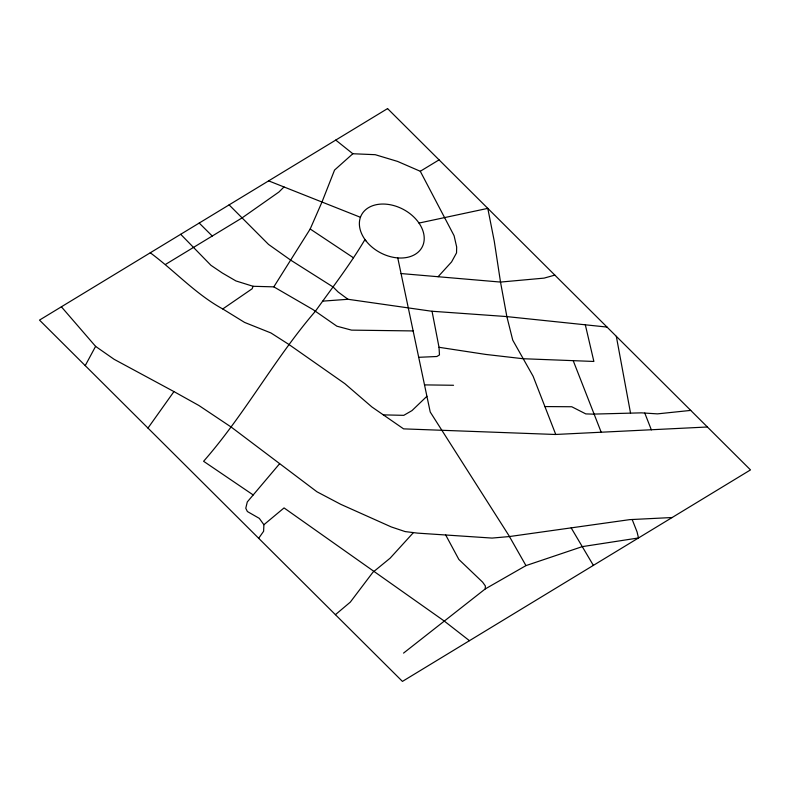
<?xml version="1.0" encoding="UTF-8"?>
<svg xmlns="http://www.w3.org/2000/svg" width="790" height="790" viewBox="0 0 790 790"><rect width="100%" height="100%" fill="white"/><g stroke="black" fill="none" stroke-linecap="round" stroke-linejoin="round"><path stroke-width="1.19" d="M279.591 463.75L247.28 501.956L245.779 508.246L247.379 511.525L259.327 518.388L263.9 524.728L263.613 531.275L258.676 538.286M403.542 653.103L485.228 588.945L485.376 585.973L482.621 582.151L458.862 559.458L445.698 534.998M413.15 330.931L351.55 330.131L336.876 326.191L312.939 309.552L273.824 286.859L253.086 286.286L252.158 288.755L222.75 308.959C195.574 294.078 174.896 270.99 150.268 252.78M273.824 286.859L310.194 229.001L321.984 202.033L334.555 170.067L352.834 153.744L375.22 154.692L397.597 161.427L420.28 171.272L454.092 235.716L456.669 247.013L456.531 252.909L451.574 261.925L438.085 276.727M85.231 365.622L95.59 346.375L61.383 306.797M364.98 239.518C350.168 264.551 332.304 287.629 315.388 311.25C274.565 358.601 244.88 414.296 203.593 461.281L253.205 494.955M147.967 428.081L173.948 391.593L198.863 405.477L231.273 427.123L316.958 491.785L340.757 504.326L391.336 526.96L405.132 531.581L417.653 533.132L492.051 538.079L509.451 536.548L629.729 519.632L672.152 517.519M413.417 532.608L390.112 558.194L372.91 572.266L350.296 602.138L335.414 614.679M284.005 186.963L278.929 192.019L241.967 217.971L165.614 264.364M426.906 396.284L411.985 410.603L403.789 415.333L383.348 414.878M263.9 524.728L284.054 507.921L443.842 620.743L469.448 640.69M420.28 171.272L439.062 159.866M485.228 588.945L525.962 565.61L582.269 546.631L638.508 537.96L637.046 531.877L632.178 519.504M554.827 275.108L544.103 278.12L500.514 282.07L401.063 273.557M418.986 223.066L487.795 208.372L494.264 241.177L500.514 282.07L506.864 316.612L512.74 340.144L533.112 376.247L555.745 434.461M690.727 410.405L657.468 413.871L641.421 412.854L592.648 414.118L585.785 413.901L571.753 406.751L544.833 406.564M322.764 301.138L347.985 299.282L431.399 311.201L505.827 316.504L607.016 327.07M707.396 426.995L555.37 434.48L403.591 428.871L371.902 406.969L344.855 383.654L288.863 344.44L270.931 332.955L244.594 322.419L222.75 308.959M418.7 357.307L436.86 356.507L439.467 354.927L439.023 347.294L432.041 311.25M424.507 384.888L453.539 385.273M439.023 347.294L485.712 354.424L522.98 358.719L593.873 361.455L585.321 324.799M253.086 286.286L235.943 280.944L222.306 273.004L210.96 265.322L180.703 234.294M268.63 180.861L360.447 217.29M173.948 391.593L114.165 359.332L95.59 346.375M310.194 229.001L353.406 257.747M347.985 299.282L338.14 292.004L333.094 286.977L290.651 260.108L268.56 244.446L229.11 204.877M335.75 140.077L352.834 153.744M199.208 223.047L212.243 236.032M571.17 527.868L593.369 565.383M525.962 565.61L508.76 535.334L430.224 412.015L397.765 257.915M644.778 413.061L651.365 429.888M573.194 360.625L601.22 432.288M630.538 413.131L616.319 336.323M387.564 108.595L39.5 320.098L402.436 681.405L750.5 469.902L387.564 108.595M366.106 241.029A34.325 24.52 28 0 0 421.771 247.754A34.325 24.52 28 0 0 387.525 204.324A34.325 24.52 28 0 0 366.106 241.029"/></g></svg>
